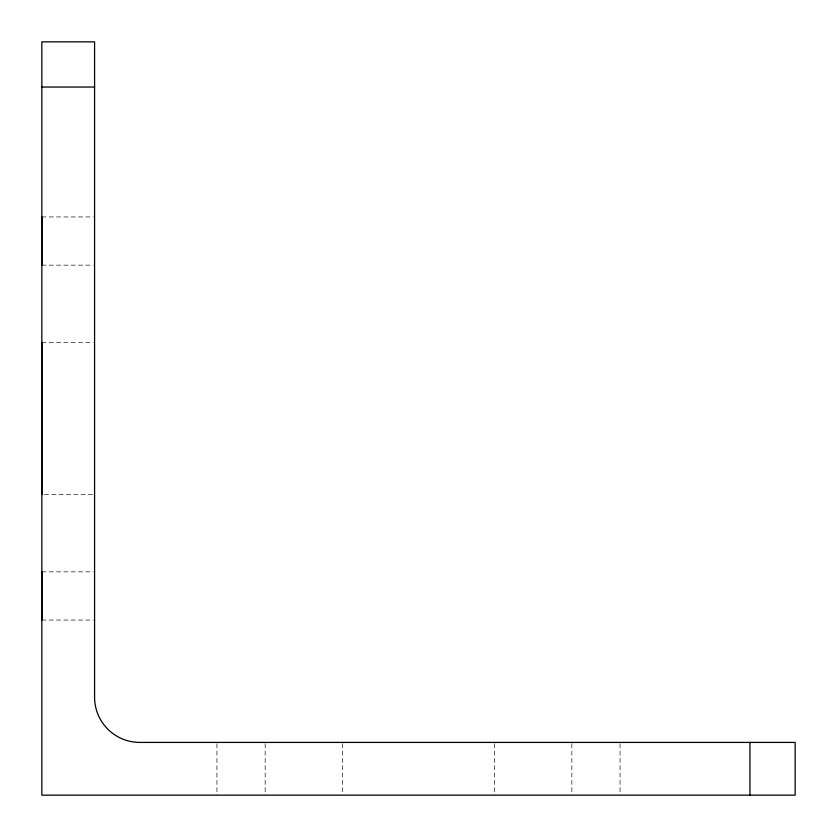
<?xml version="1.0" encoding="UTF-8"?>
<svg xmlns="http://www.w3.org/2000/svg" width="837" height="837" viewBox="0 0 837 837"><rect width="100%" height="100%" fill="white"/><g stroke="black" fill="none" stroke-linecap="round" stroke-linejoin="round"><path stroke-width="0.63" stroke-dasharray="4.18 3.14" d="M41.85 216.94L93.294 216.94M41.85 265.151L93.294 265.151M41.85 342.417L93.294 342.417M44.424 494.583L93.294 494.583M41.85 571.849L93.294 571.849M41.85 620.06L93.294 620.06M620.06 743.706L620.06 795.15M571.849 743.706L571.849 795.15M494.583 743.706L494.583 795.15M342.417 743.706L342.417 792.576M265.151 743.706L265.151 795.15M216.94 743.706L216.94 795.15"/><path stroke-width="1.26" d="M41.85 87.048L41.85 795.15L795.15 795.15L795.15 742.419L139.779 742.419A45.198 45.198 0 0 1 94.581 697.221L94.581 41.85L41.85 41.85L41.85 87.048L94.581 87.048M749.952 742.419L749.952 795.15M41.85 216.94L41.85 265.151M41.85 342.417L41.85 494.583M41.85 571.849L41.85 620.06"/></g></svg>
